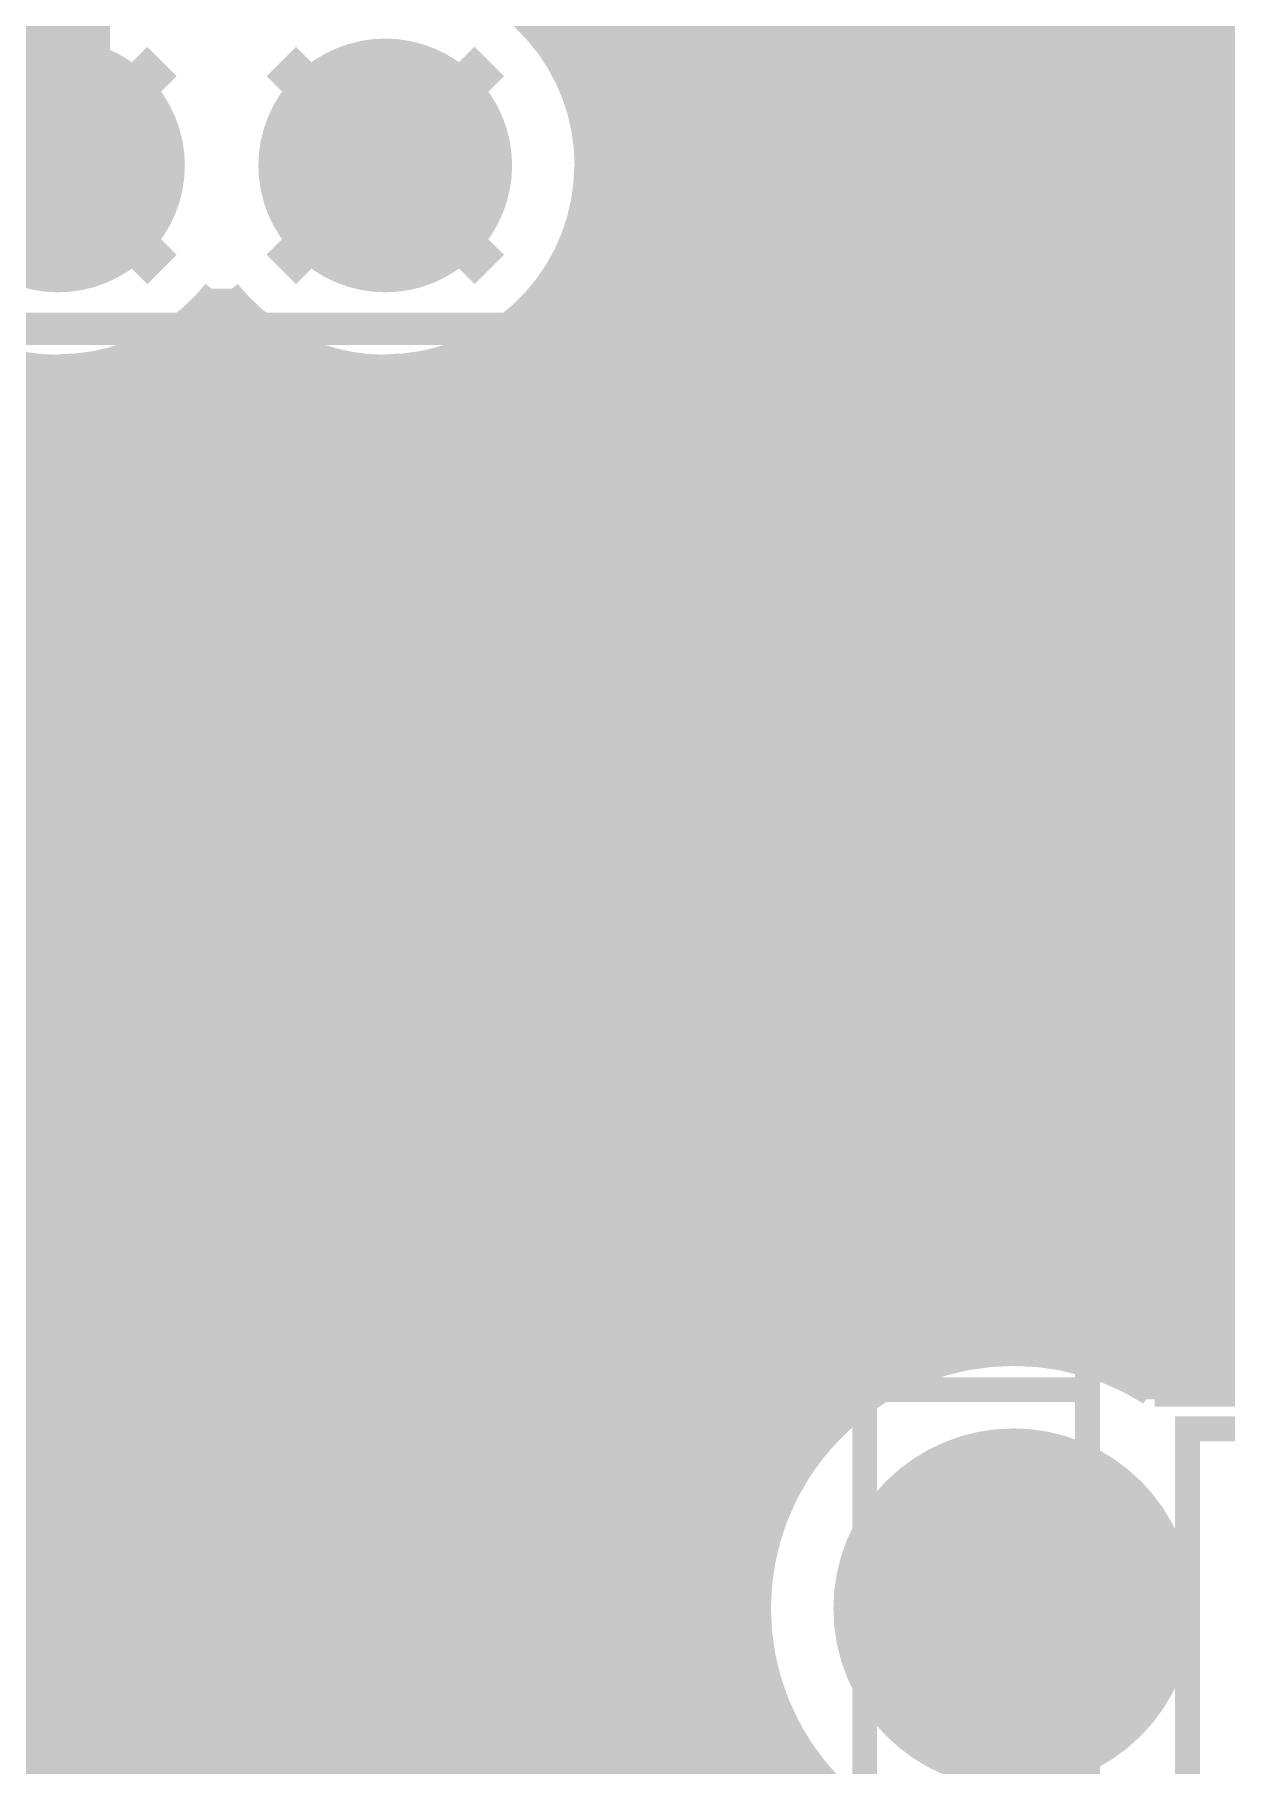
# Model space of a CAD drawing. Extents: x 980 to 1163, y 595 to 881.
# Drawn here: x 1052.21 to 1059.48, y 800.17 to 810.74 of the extents above; entities that cross this region are included whole.
import ezdxf

# ---------------------------------------------------------------- set-up
doc = ezdxf.new("R2010")
doc.units = 0
doc.header["$LTSCALE"] = 10
doc.header["$MEASUREMENT"] = 0
doc.layers.get('0').update_dxf_attribs({"linetype": 'CONTINUOUS'})
for name, color, linetype in [('22-304-2_BOT', 7, 'CONTINUOUS'), ('22-304-2_DRD', 7, 'CONTINUOUS'), ('22-304-2_DRL', 2, 'CONTINUOUS'), ('22-304-2_IN1', 4, 'CONTINUOUS'), ('22-304-2_IN2', 3, 'CONTINUOUS'), ('22-304-2_SMB', 5, 'CONTINUOUS'), ('22-304-2_SMT', 10, 'CONTINUOUS'), ('22-304-2_SPB', 14, 'CONTINUOUS'), ('22-304-2_SSB', 12, 'CONTINUOUS'), ('22-304-2_SST', 11, 'CONTINUOUS'), ('22-304-2_TOP', 13, 'CONTINUOUS'), ('THRUHOLE_TAP', 7, 'CONTINUOUS')]:
    doc.layers.add(name, color=color, linetype=linetype)

# ---------------------------------------------------------------- blocks, each defined once
blk = doc.blocks.new('RECTANGLE_3')
blk.add_solid([(0.4826, 0.4064), (0.4826, -0.4064), (-0.4826, 0.4064), (-0.4826, -0.4064)])
blk = doc.blocks.new('ROUND_22')
at = {"const_width": 1.09982}
blk.add_lwpolyline([(-0.54991, 0, 1), (0.54991, 0, 1)], format="xyb", close=True, dxfattribs=at)
blk = doc.blocks.new('ROUND_27')
at = {"const_width": 0.7747}
blk.add_lwpolyline([(-0.38735, 0, 1), (0.38735, 0, 1)], format="xyb", close=True, dxfattribs=at)
blk = doc.blocks.new('ROUND_39')
at = {"const_width": 0.40005}
blk.add_lwpolyline([(-0.200024, 0, 1), (0.200024, 0, 1)], format="xyb", close=True, dxfattribs=at)
blk = doc.blocks.new('ROUND_35')
at = {"const_width": 0.40005}
blk.add_lwpolyline([(-0.200024, 0, 1), (0.200024, 0, 1)], format="xyb", close=True, dxfattribs=at)
blk = doc.blocks.new('ROUND_85')
at = {"const_width": 0.8001}
blk.add_lwpolyline([(-0.40005, 0, 1), (0.40005, 0, 1)], format="xyb", close=True, dxfattribs=at)
blk = doc.blocks.new('ROUND_88')
at = {"const_width": 0.10033}
blk.add_lwpolyline([(-0.050164, 0, 1), (0.050164, 0, 1)], format="xyb", close=True, dxfattribs=at)
blk = doc.blocks.new('ROUND_80')
at = {"const_width": 0.10033}
blk.add_lwpolyline([(-0.050164, 0, 1), (0.050164, 0, 1)], format="xyb", close=True, dxfattribs=at)

msp = doc.modelspace()

# ---------------------------------------------------------------- linework, layer by layer
at = {"layer": '22-304-2_BOT'}
for points, const_width in [([(1056.677, 816.936), (1056.677, 804.744)], 0.254), ([(1056.905, 816.936), (1056.905, 804.744)], 0.254), ([(1057.134, 816.936), (1057.134, 804.744)], 0.254), ([(1057.362, 816.936), (1057.362, 804.744)], 0.254), ([(1057.591, 816.936), (1057.591, 804.744)], 0.254), ([(1057.82, 816.936), (1057.82, 804.744)], 0.254), ([(1058.048, 816.936), (1058.048, 804.744)], 0.254), ([(1058.277, 816.936), (1058.277, 804.744)], 0.254), ([(1058.505, 816.936), (1058.505, 804.744)], 0.254), ([(1058.734, 816.936), (1058.734, 804.744)], 0.254), ([(1058.963, 816.936), (1058.963, 804.744)], 0.254), ([(1059.191, 816.936), (1059.191, 804.744)], 0.254), ([(1059.42, 816.936), (1059.42, 804.721)], 0.254), ([(1056.448, 816.855), (1056.448, 804.744)], 0.254), ([(1055.762, 816.672), (1055.762, 804.744)], 0.254), ([(1055.991, 816.669), (1055.991, 804.744)], 0.254), ([(1056.219, 816.725), (1056.219, 804.744)], 0.254), ([(1052.349, 811.94), (1052.349, 809.941)], 0.635), ([(1055.534, 811.452), (1055.534, 810.429)], 0.254), ([(1055.305, 811.087), (1055.305, 810.794)], 0.254), ([(1059.699, 810.764), (1055.33, 810.764)], 0.254), ([(1059.699, 810.535), (1055.483, 810.535)], 0.254), ([(1059.699, 810.307), (1055.577, 810.307)], 0.254), ([(1052.714, 807.487), (1051.495, 807.487), (1050.35, 808.633), (1050.35, 809.941)], 0.635), ([(1059.699, 810.078), (1055.623, 810.078)], 0.254), ([(1059.707, 809.85), (1055.628, 809.85)], 0.254), ([(1059.791, 809.621), (1055.59, 809.621)], 0.254), ([(1059.994, 809.392), (1055.506, 809.392)], 0.254), ([(1055.534, 809.453), (1055.534, 804.744)], 0.254), ([(1060.223, 809.164), (1055.366, 809.164)], 0.254), ([(1055.305, 809.088), (1055.305, 804.744)], 0.254), ([(1053.555, 808.935), (1053.141, 808.935)], 0.254), ([(1053.248, 809.027), (1053.248, 808.402)], 0.254), ([(1053.476, 809.001), (1053.476, 808.402)], 0.254), ([(1060.451, 808.935), (1055.143, 808.935)], 0.254), ([(1053.019, 808.849), (1053.019, 808.402)], 0.254), ([(1053.705, 808.834), (1053.705, 804.744)], 0.254), ([(1055.076, 808.887), (1055.076, 804.744)], 0.254), ([(1052.79, 808.737), (1052.79, 808.402)], 0.254), ([(1053.933, 808.729), (1053.933, 804.744)], 0.254), ([(1054.848, 808.76), (1054.848, 804.744)], 0.254), ([(1052.105, 808.684), (1052.105, 808.402)], 0.254), ([(1052.333, 808.661), (1052.333, 808.402)], 0.254), ([(1052.562, 808.679), (1052.562, 808.402)], 0.254), ([(1054.005, 808.707), (1052.691, 808.707)], 0.254), ([(1054.162, 808.674), (1054.162, 804.744)], 0.254), ([(1054.391, 808.661), (1054.391, 804.744)], 0.254), ([(1054.619, 808.689), (1054.619, 804.744)], 0.254), ([(1060.68, 808.707), (1054.69, 808.707)], 0.254), ([(1060.908, 808.478), (1051.67, 808.478)], 0.254), ([(1053.705, 808.402), (1051.747, 808.402)], 0.254), ([(1053.705, 808.402), (1053.705, 806.979)], 0.254), ([(1061.137, 808.249), (1053.705, 808.249)], 0.254), ([(1061.366, 808.021), (1053.705, 808.021)], 0.254), ([(1061.594, 807.792), (1053.705, 807.792)], 0.254), ([(1061.823, 807.564), (1053.705, 807.564)], 0.254), ([(1062.051, 807.335), (1053.705, 807.335)], 0.254), ([(1062.28, 807.106), (1053.705, 807.106)], 0.254), ([(1062.509, 806.878), (1053.705, 806.878)], 0.254), ([(1062.737, 806.649), (1053.705, 806.649)], 0.254), ([(1053.705, 806.573), (1053.705, 805.151)], 0.254), ([(1062.968, 806.421), (1053.705, 806.421)], 0.254), ([(1093.987, 806.192), (1053.705, 806.192)], 0.254), ([(1051.787, 806.065), (1052.714, 806.065)], 0.381), ([(1052.714, 805.214), (1052.714, 806.065)], 0.381), ([(1053.641, 806.065), (1052.714, 806.065)], 0.381), ([(1047.644, 805.506), (1048.523, 805.506), (1050.428, 803.601), (1059.191, 803.601), (1060.355, 802.438), (1060.355, 801.13)], 1.27), ([(1052.714, 804.998), (1052.714, 806.065)], 0.254), ([(1093.971, 805.963), (1053.705, 805.963)], 0.254), ([(1094.015, 805.735), (1053.705, 805.735)], 0.254), ([(1094.126, 805.506), (1053.705, 805.506)], 0.254), ([(1094.347, 805.278), (1053.705, 805.278)], 0.254), ([(1053.705, 805.151), (1051.724, 805.151)], 0.254), ([(1052.105, 805.151), (1052.105, 804.744)], 0.254), ([(1052.333, 805.151), (1052.333, 804.744)], 0.254), ([(1052.562, 805.151), (1052.562, 804.744)], 0.254), ([(1052.79, 805.151), (1052.79, 804.744)], 0.254), ([(1053.019, 805.151), (1053.019, 804.744)], 0.254), ([(1053.248, 805.151), (1053.248, 804.744)], 0.254), ([(1053.476, 805.151), (1053.476, 804.744)], 0.254), ([(1109.09, 805.049), (1050.596, 805.049)], 0.254), ([(1109.09, 804.82), (1050.825, 804.82)], 0.254), ([(1059.191, 804.744), (1050.901, 804.744)], 0.254), ([(1057.276, 802.458), (1050.428, 802.458)], 0.254), ([(1052.105, 802.458), (1052.105, 800.299)], 0.254), ([(1052.333, 802.458), (1052.333, 800.299)], 0.254), ([(1052.562, 802.458), (1052.562, 800.299)], 0.254), ([(1052.79, 802.458), (1052.79, 800.299)], 0.254), ([(1053.019, 802.458), (1053.019, 800.299)], 0.254), ([(1053.248, 802.458), (1053.248, 800.299)], 0.254), ([(1053.476, 802.458), (1053.476, 800.299)], 0.254), ([(1053.705, 802.458), (1053.705, 800.299)], 0.254), ([(1053.933, 802.458), (1053.933, 800.299)], 0.254), ([(1054.162, 802.458), (1054.162, 800.299)], 0.254), ([(1054.391, 802.458), (1054.391, 800.299)], 0.254), ([(1054.619, 802.458), (1054.619, 800.299)], 0.254), ([(1054.848, 802.458), (1054.848, 800.299)], 0.254), ([(1055.076, 802.458), (1055.076, 800.299)], 0.254), ([(1055.305, 802.458), (1055.305, 800.299)], 0.254), ([(1055.534, 802.458), (1055.534, 800.299)], 0.254), ([(1055.762, 802.458), (1055.762, 800.299)], 0.254), ([(1055.991, 802.458), (1055.991, 800.299)], 0.254), ([(1056.219, 802.458), (1056.219, 800.299)], 0.254), ([(1056.448, 802.458), (1056.448, 800.284)], 0.254), ([(1056.677, 802.458), (1056.677, 801.691)], 0.254), ([(1056.905, 802.458), (1056.905, 802.105)], 0.254), ([(1057.134, 802.458), (1057.134, 802.349)], 0.254), ([(1057.086, 802.306), (1042.417, 802.306)], 0.254), ([(1056.882, 802.077), (1042.417, 802.077)], 0.254), ([(1056.745, 801.849), (1042.417, 801.849)], 0.254), ([(1056.651, 801.62), (1042.417, 801.62)], 0.254), ([(1056.598, 801.391), (1042.417, 801.391)], 0.254), ([(1056.575, 801.163), (1042.417, 801.163)], 0.254), ([(1056.588, 800.934), (1042.417, 800.934)], 0.254), ([(1056.633, 800.706), (1047.121, 800.706)], 0.254), ([(1056.677, 800.571), (1056.677, 800.223)], 0.254), ([(1056.715, 800.477), (1047.469, 800.477)], 0.254), ([(1056.27, 800.299), (1047.652, 800.299)], 0.254), ([(1056.839, 800.248), (1056.606, 800.248)], 0.254), ([(1056.905, 800.154), (1056.905, 800.106)], 0.254)]:
    msp.add_lwpolyline(points, dxfattribs=dict(at, const_width=const_width))
at = {"layer": '22-304-2_BOT', "const_width": 0.254}
for points in [[(1055.63, 809.941, 0.227513), (1055.15, 810.942)], [(1054.347, 808.661, 0.414214), (1055.628, 809.941)], [(1051.348, 809.138, 0.227513), (1052.349, 808.658)], [(1052.349, 808.661, 0.227513), (1053.349, 809.138)], [(1053.347, 809.138, 0.227513), (1054.347, 808.658)], [(1059.999, 804.409, 0.198912), (1059.191, 804.743)], [(1059.999, 804.409, 0.198912), (1059.191, 804.743)], [(1057.276, 802.458, 0.247857), (1056.574, 801.13)], [(1056.575, 801.13, 0.1963), (1057.035, 800.004)], [(1057.035, 800.005, 0.185452), (1056.27, 800.298)], [(1057.035, 800.005, 0.185452), (1056.27, 800.298)]]:
    msp.add_lwpolyline(points, format="xyb", dxfattribs=at)
at = {"layer": '22-304-2_DRD', "const_width": 0.254}
for points in [[(1052.984, 810.576), (1051.714, 809.306)], [(1052.984, 809.306), (1051.714, 810.576)], [(1054.982, 810.576), (1053.712, 809.306)], [(1054.982, 809.306), (1053.712, 810.576)], [(1052.46, 805.633), (1052.079, 805.252)], [(1052.968, 805.633), (1052.46, 805.633)], [(1053.349, 805.252), (1052.968, 805.633)], [(1052.46, 805.379), (1052.46, 805.252)], [(1052.587, 805.379), (1052.46, 805.379)], [(1052.587, 805.252), (1052.587, 805.379)], [(1052.841, 805.379), (1052.841, 805.252)], [(1052.968, 805.379), (1052.841, 805.379)], [(1052.968, 805.252), (1052.968, 805.379)], [(1052.46, 805.252), (1052.587, 805.252)], [(1052.841, 805.252), (1052.968, 805.252)], [(1053.349, 804.744), (1053.349, 805.252)], [(1052.587, 804.617), (1052.333, 804.871)], [(1053.095, 804.871), (1052.841, 804.617)], [(1052.079, 804.744), (1052.46, 804.363)], [(1052.968, 804.363), (1053.349, 804.744)], [(1052.841, 804.617), (1052.587, 804.617)], [(1052.46, 804.363), (1052.968, 804.363)], [(1058.183, 801.511), (1057.548, 800.876)], [(1058.818, 800.876), (1058.183, 801.511)], [(1057.548, 800.876), (1058.818, 800.876)]]:
    msp.add_lwpolyline(points, dxfattribs=at)
at = {"layer": '22-304-2_IN1', "const_width": 0.254}
for points in [[(1056.804, 835.565), (1056.804, 801.955)], [(1057.032, 828.254), (1057.032, 802.252)], [(1058.404, 828.074), (1058.404, 802.722)], [(1057.261, 828.013), (1057.261, 802.448)], [(1057.489, 827.891), (1057.489, 802.58)], [(1057.947, 827.853), (1057.947, 802.72)], [(1058.175, 827.924), (1058.175, 802.738)], [(1058.632, 827.95), (1058.632, 802.674)], [(1058.861, 827.863), (1058.861, 802.588)], [(1059.318, 827.876), (1059.318, 802.489)], [(1057.718, 827.843), (1057.718, 802.669)], [(1059.09, 827.84), (1059.09, 802.489)], [(1056.575, 816.977), (1056.575, 795.473)], [(1056.346, 816.786), (1056.346, 795.473)], [(1055.661, 816.692), (1055.661, 795.473)], [(1055.889, 816.664), (1055.889, 795.473)], [(1056.118, 816.692), (1056.118, 795.473)], [(1059.547, 811.531), (1059.547, 802.489)], [(1055.432, 811.257), (1055.432, 810.627)], [(1135.081, 810.662), (1055.409, 810.662)], [(1134.876, 810.434), (1055.531, 810.434)], [(1134.774, 810.205), (1055.602, 810.205)], [(1134.738, 809.977), (1055.63, 809.977)], [(1134.761, 809.748), (1055.615, 809.748)], [(1134.848, 809.519), (1055.559, 809.519)], [(1055.432, 809.258), (1055.432, 795.473)], [(1064.866, 809.291), (1055.452, 809.291)], [(1053.415, 809.062), (1053.281, 809.062)], [(1053.375, 809.108), (1053.375, 805.62)], [(1064.642, 809.062), (1055.28, 809.062)], [(1053.146, 808.938), (1053.146, 805.796)], [(1055.203, 808.986), (1055.203, 795.473)], [(1053.705, 808.834), (1052.991, 808.834)], [(1053.603, 808.9), (1053.603, 805.181)], [(1064.515, 808.834), (1054.993, 808.834)], [(1052.917, 808.793), (1052.917, 805.882)], [(1053.832, 808.768), (1053.832, 795.473)], [(1054.975, 808.823), (1054.975, 795.473)], [(1052.232, 808.666), (1052.232, 805.765)], [(1052.46, 808.663), (1052.46, 805.869)], [(1052.689, 808.707), (1052.689, 805.905)], [(1054.06, 808.691), (1054.06, 795.473)], [(1054.289, 808.661), (1054.289, 795.473)], [(1054.518, 808.671), (1054.518, 795.473)], [(1054.746, 808.722), (1054.746, 795.473)], [(1064.449, 808.605), (1035.224, 808.605)], [(1064.431, 808.376), (1035.31, 808.376)], [(1064.462, 808.148), (1035.333, 808.148)], [(1064.546, 807.919), (1035.297, 807.919)], [(1064.698, 807.691), (1035.193, 807.691)], [(1064.967, 807.462), (1034.99, 807.462)], [(1111.683, 807.233), (1028.775, 807.233)], [(1145.043, 807.005), (1028.887, 807.005)], [(1094.386, 806.776), (1029.115, 806.776)], [(1094.144, 806.548), (1029.344, 806.548)], [(1094.022, 806.319), (1029.572, 806.319)], [(1093.974, 806.09), (1029.801, 806.09)], [(1052.435, 805.862), (1030.03, 805.862)], [(1069.968, 805.862), (1052.994, 805.862)], [(1069.745, 805.633), (1053.362, 805.633)], [(1069.631, 805.405), (1053.525, 805.405)], [(1069.587, 805.176), (1053.603, 805.176)], [(1069.603, 804.947), (1053.621, 804.947)], [(1053.603, 804.815), (1053.603, 795.473)], [(1069.681, 804.719), (1053.578, 804.719)], [(1069.841, 804.49), (1053.466, 804.49)], [(1053.375, 804.376), (1053.375, 795.473)], [(1052.183, 804.262), (1034.957, 804.262)], [(1052.232, 804.229), (1052.232, 795.473)], [(1053.146, 804.201), (1053.146, 795.473)], [(1070.205, 804.262), (1053.245, 804.262)], [(1052.46, 804.127), (1052.46, 795.473)], [(1052.689, 804.091), (1052.689, 795.473)], [(1052.917, 804.114), (1052.917, 795.473)], [(1072.054, 804.033), (1035.178, 804.033)], [(1071.886, 803.804), (1035.29, 803.804)], [(1071.805, 803.576), (1035.333, 803.576)], [(1071.787, 803.347), (1035.315, 803.347)], [(1071.825, 803.119), (1035.237, 803.119)], [(1071.932, 802.89), (1035.074, 802.89)], [(1057.693, 802.661), (1034.706, 802.661)], [(1064.533, 802.661), (1058.676, 802.661)], [(1061.711, 802.489), (1059.044, 802.489)], [(1057.241, 802.433), (1031.188, 802.433)], [(1056.987, 802.204), (1031.188, 802.204)], [(1056.816, 801.976), (1031.188, 801.976)], [(1056.7, 801.747), (1031.188, 801.747)], [(1056.623, 801.518), (1031.188, 801.518)], [(1056.583, 801.29), (1031.188, 801.29)], [(1056.578, 801.061), (1031.188, 801.061)], [(1056.603, 800.833), (1046.788, 800.833)], [(1056.664, 800.604), (1047.299, 800.604)], [(1056.763, 800.375), (1047.578, 800.375)], [(1056.804, 800.304), (1056.804, 795.473)], [(1056.913, 800.147), (1047.774, 800.147)]]:
    msp.add_lwpolyline(points, dxfattribs=at)
for points in [[(1055.63, 809.941, 0.227513), (1055.15, 810.942)], [(1054.347, 808.661, 0.414214), (1055.628, 809.941)], [(1051.348, 809.138, 0.227513), (1052.349, 808.658)], [(1052.349, 808.661, 0.227513), (1053.349, 809.138)], [(1053.347, 809.138, 0.227513), (1054.347, 808.658)], [(1052.714, 805.905, 0.414214), (1051.807, 804.998)], [(1053.621, 804.998, 0.414214), (1052.714, 805.905)], [(1051.807, 804.998, 0.414214), (1052.714, 804.091)], [(1052.714, 804.091, 0.414214), (1053.621, 804.998)], [(1058.183, 802.738, 0.414214), (1056.575, 801.13)], [(1059.044, 802.489, 0.142144), (1058.183, 802.738)], [(1056.575, 801.13, 0.414214), (1058.183, 799.522)]]:
    msp.add_lwpolyline(points, format="xyb", dxfattribs=at)
at = {"layer": '22-304-2_IN2', "const_width": 0.254}
for points in [[(1057.134, 835.811), (1057.134, 802.501)], [(1057.362, 835.511), (1057.362, 802.649)], [(1057.591, 835.316), (1057.591, 802.753)], [(1057.82, 835.189), (1057.82, 802.819)], [(1058.048, 825.3), (1058.048, 802.852)], [(1058.277, 824.787), (1058.277, 802.854)], [(1058.505, 824.584), (1058.505, 802.826)], [(1058.734, 824.472), (1058.734, 802.766)], [(1058.963, 824.424), (1058.963, 802.672)], [(1059.191, 824.427), (1059.191, 802.608)], [(1056.905, 817.426), (1056.905, 802.291)], [(1056.677, 816.913), (1056.677, 801.973)], [(1056.448, 816.71), (1056.448, 791.409)], [(1055.762, 816.553), (1055.762, 791.409)], [(1055.991, 816.55), (1055.991, 791.409)], [(1056.219, 816.598), (1056.219, 791.409)], [(1059.42, 811.516), (1059.42, 802.608)], [(1055.534, 811.196), (1055.534, 810.688)], [(1117.426, 810.764), (1055.48, 810.764)], [(1117.654, 810.535), (1055.617, 810.535)], [(1117.883, 810.307), (1055.699, 810.307)], [(1118.112, 810.078), (1055.742, 810.078)], [(1118.34, 809.85), (1055.744, 809.85)], [(1065.341, 809.621), (1055.711, 809.621)], [(1064.805, 809.392), (1055.635, 809.392)], [(1064.571, 809.164), (1055.513, 809.164)], [(1055.534, 809.197), (1055.534, 791.409)], [(1053.375, 808.935), (1053.321, 808.935)], [(1064.429, 808.935), (1055.32, 808.935)], [(1053.248, 808.867), (1053.248, 791.054)], [(1053.476, 808.846), (1053.476, 791.282)], [(1055.305, 808.92), (1055.305, 791.409)], [(1055.076, 808.745), (1055.076, 791.409)], [(1053.687, 808.707), (1053.009, 808.707)], [(1053.019, 808.712), (1053.019, 790.825)], [(1053.705, 808.696), (1053.705, 791.409)], [(1054.848, 808.633), (1054.848, 791.409)], [(1064.347, 808.707), (1055.008, 808.707)], [(1052.105, 808.562), (1052.105, 789.911)], [(1052.333, 808.541), (1052.333, 790.139)], [(1052.562, 808.557), (1052.562, 790.368)], [(1052.79, 808.613), (1052.79, 790.596)], [(1053.933, 808.605), (1053.933, 791.409)], [(1054.162, 808.554), (1054.162, 791.409)], [(1054.391, 808.541), (1054.391, 791.409)], [(1054.619, 808.567), (1054.619, 791.409)], [(1064.314, 808.478), (1035.407, 808.478)], [(1064.322, 808.249), (1035.45, 808.249)], [(1064.375, 808.021), (1035.44, 808.021)], [(1064.48, 807.792), (1035.379, 807.792)], [(1064.652, 807.564), (1035.252, 807.564)], [(1064.952, 807.335), (1035.018, 807.335)], [(1111.65, 807.106), (1023.728, 807.106)], [(1094.325, 806.878), (1023.956, 806.878)], [(1094.071, 806.649), (1024.185, 806.649)], [(1093.936, 806.421), (1024.414, 806.421)], [(1093.867, 806.192), (1027.304, 806.192)], [(1093.852, 805.963), (1027.921, 805.963)], [(1093.89, 805.735), (1028.33, 805.735)], [(1093.987, 805.506), (1028.645, 805.506)], [(1094.165, 805.278), (1028.899, 805.278)], [(1094.53, 805.049), (1029.113, 805.049)], [(1113.075, 804.82), (1029.293, 804.82)], [(1113.179, 804.592), (1029.448, 804.592)], [(1072.376, 804.363), (1029.577, 804.363)], [(1071.99, 804.135), (1029.687, 804.135)], [(1071.807, 803.906), (1029.776, 803.906)], [(1071.708, 803.677), (1029.849, 803.677)], [(1071.668, 803.449), (1029.905, 803.449)], [(1071.68, 803.22), (1029.946, 803.22)], [(1071.746, 802.992), (1029.974, 802.992)], [(1057.622, 802.763), (1029.984, 802.763)], [(1064.462, 802.763), (1058.744, 802.763)], [(1061.83, 802.608), (1059.077, 802.608)], [(1057.18, 802.534), (1029.981, 802.534)], [(1056.918, 802.306), (1029.963, 802.306)], [(1056.74, 802.077), (1029.933, 802.077)], [(1056.613, 801.849), (1029.885, 801.849)], [(1056.527, 801.62), (1029.824, 801.62)], [(1056.476, 801.391), (1029.745, 801.391)], [(1056.458, 801.163), (1029.649, 801.163)], [(1056.468, 800.934), (1046.865, 800.934)], [(1056.509, 800.706), (1047.36, 800.706)], [(1056.585, 800.477), (1047.644, 800.477)], [(1056.677, 800.289), (1056.677, 791.409)], [(1056.7, 800.248), (1047.845, 800.248)]]:
    msp.add_lwpolyline(points, dxfattribs=at)
for points in [[(1055.75, 809.941, 0.201579), (1055.329, 810.943)], [(1054.347, 808.541, 0.414214), (1055.747, 809.941)], [(1051.348, 808.961, 0.201579), (1052.349, 808.54)], [(1052.349, 808.541, 0.201579), (1053.348, 808.962)], [(1053.347, 808.961, 0.201579), (1054.347, 808.54)], [(1058.183, 802.857, 0.414214), (1056.456, 801.13)], [(1059.077, 802.608, 0.136832), (1058.183, 802.857)], [(1056.458, 801.13, 0.414214), (1058.183, 799.405)]]:
    msp.add_lwpolyline(points, format="xyb", dxfattribs=at)
at = {"layer": '22-304-2_SSB', "const_width": 0.152}
for points in [[(1053.54, 808.237), (1053.54, 805.316), (1051.901, 805.316), (1051.901, 808.237), (1053.54, 808.237)], [(1052.646, 804.485), (1052.646, 804.841), (1052.476, 804.899), (1052.305, 804.899), (1052.138, 804.841), (1052.138, 804.485), (1052.305, 804.424), (1052.476, 804.424), (1053.154, 804.663)], [(1052.138, 804.061), (1052.138, 803.647), (1053.154, 803.647)]]:
    msp.add_lwpolyline(points, dxfattribs=at)
at = {"layer": '22-304-2_SST'}
for points, const_width in [([(1044.85, 807.942), (1056.349, 807.942), (1056.349, 813.693), (1044.35, 813.693), (1044.35, 807.942), (1044.85, 807.942)], 0.198), ([(1052.851, 809.441), (1051.851, 810.441)], 0.15), ([(1051.851, 809.441), (1052.851, 810.441)], 0.15), ([(1051.851, 810.441), (1051.851, 809.441), (1052.851, 809.441), (1052.851, 810.441), (1051.851, 810.441)], 0.15), ([(1054.853, 809.441), (1053.852, 810.441)], 0.15), ([(1053.852, 810.441), (1053.852, 809.441), (1054.853, 809.441), (1054.853, 810.441), (1053.852, 810.441)], 0.15), ([(1053.852, 809.441), (1054.853, 810.441)], 0.15), ([(1056.115, 810.19), (1056.115, 808.94)], 0.15), ([(1056.364, 810.19), (1056.115, 810.19)], 0.15), ([(1056.184, 810.19), (1056.184, 808.94)], 0.15), ([(1056.319, 810.19), (1056.319, 808.94)], 0.15), ([(1056.364, 810.19), (1056.364, 808.94)], 0.15), ([(1056.364, 810.083), (1056.115, 810.083)], 0.15), ([(1056.364, 809.949), (1056.115, 809.949)], 0.15), ([(1056.364, 809.817), (1056.115, 809.817)], 0.15), ([(1056.364, 809.682), (1056.115, 809.682)], 0.15), ([(1056.364, 809.547), (1056.115, 809.547)], 0.15), ([(1056.364, 809.413), (1056.115, 809.413)], 0.15), ([(1056.364, 809.278), (1056.115, 809.278)], 0.15), ([(1056.364, 809.146), (1056.115, 809.146)], 0.15), ([(1056.364, 809.011), (1056.115, 809.011)], 0.15), ([(1051.848, 807.942), (1051.848, 808.943), (1056.349, 808.943)], 0.198), ([(1056.364, 808.94), (1056.115, 808.94)], 0.15), ([(1051.851, 808.689), (1056.349, 808.689)], 0.15), ([(1058.635, 802.466), (1057.274, 802.466), (1057.274, 799.796), (1057.274, 799.39), (1058.635, 799.39), (1058.635, 802.87), (1057.274, 802.87), (1057.274, 802.466)], 0.152), ([(1058.635, 802.87), (1064.574, 802.87)], 0.152), ([(1059.405, 798.572), (1059.405, 800.035), (1059.245, 800.035), (1059.245, 802.227), (1063.964, 802.227), (1063.964, 800.035), (1063.804, 800.035), (1062.935, 800.035), (1061.744, 800.035), (1061.744, 800.916), (1061.744, 801.516), (1061.465, 801.516), (1061.465, 800.916), (1061.744, 800.916)], 0.152)]:
    msp.add_lwpolyline(points, dxfattribs=dict(at, const_width=const_width))
at = {"layer": '22-304-2_TOP', "const_width": 0.254}
for points in [[(1095.132, 795.473), (1095.132, 795.346), (1095.005, 795.346), (1094.751, 795.092), (1073.161, 795.092), (1055.127, 813.126), (1055.127, 822.524), (1053.502, 824.15), (1053.349, 824.15)], [(1057.794, 823.947), (1057.794, 811.983), (1073.669, 796.108), (1084.21, 796.108), (1085.099, 796.997), (1085.099, 798.541)], [(1055.889, 823.845), (1055.889, 817.571), (1055.889, 813.126), (1073.415, 795.6), (1084.718, 795.6), (1087.599, 798.481), (1087.599, 798.541)], [(1055.615, 811.739), (1064.657, 802.697)], [(1055.762, 811.592), (1055.762, 800.434)], [(1055.534, 811.452), (1055.534, 810.429)], [(1055.991, 811.363), (1055.991, 800.205)], [(1055.305, 811.087), (1055.305, 810.794)], [(1056.219, 811.135), (1056.219, 799.977)], [(1056.448, 810.906), (1056.448, 799.748)], [(1056.59, 810.764), (1055.33, 810.764)], [(1056.677, 810.678), (1056.677, 801.691)], [(1056.819, 810.535), (1055.483, 810.535)], [(1056.905, 810.449), (1056.905, 802.105)], [(1057.048, 810.307), (1055.577, 810.307)], [(1057.134, 810.22), (1057.134, 802.349)], [(1057.276, 810.078), (1055.623, 810.078)], [(1057.362, 809.992), (1057.362, 802.512)], [(1057.505, 809.85), (1055.628, 809.85)], [(1057.591, 809.763), (1057.591, 802.626)], [(1057.733, 809.621), (1055.59, 809.621)], [(1057.82, 809.535), (1057.82, 802.697)], [(1057.962, 809.392), (1055.506, 809.392)], [(1055.534, 809.453), (1055.534, 800.662)], [(1058.048, 809.306), (1058.048, 802.732)], [(1058.191, 809.164), (1055.366, 809.164)], [(1055.305, 809.088), (1055.305, 800.891)], [(1058.277, 809.077), (1058.277, 802.735)], [(1053.555, 808.935), (1053.141, 808.935)], [(1053.248, 809.027), (1053.248, 802.585)], [(1053.476, 809.001), (1053.476, 802.572)], [(1058.419, 808.935), (1055.143, 808.935)], [(1053.019, 808.849), (1053.019, 802.585)], [(1053.705, 808.834), (1053.705, 802.476)], [(1055.076, 808.887), (1055.076, 801.12)], [(1058.505, 808.849), (1058.505, 802.705)], [(1052.79, 808.737), (1052.79, 802.585)], [(1053.933, 808.729), (1053.933, 802.263)], [(1054.848, 808.76), (1054.848, 801.348)], [(1052.105, 808.684), (1052.105, 802.585)], [(1052.333, 808.661), (1052.333, 802.585)], [(1052.562, 808.679), (1052.562, 802.585)], [(1054.005, 808.707), (1052.691, 808.707)], [(1054.162, 808.674), (1054.162, 802.034)], [(1054.391, 808.661), (1054.391, 801.805)], [(1054.619, 808.689), (1054.619, 801.577)], [(1058.648, 808.707), (1054.69, 808.707)], [(1058.734, 808.62), (1058.734, 802.641)], [(1058.876, 808.478), (1037.406, 808.478)], [(1058.963, 808.392), (1058.963, 802.537)], [(1059.105, 808.249), (1037.177, 808.249)], [(1059.191, 808.163), (1059.191, 802.489)], [(1059.334, 808.021), (1036.948, 808.021)], [(1059.42, 807.934), (1059.42, 802.489)], [(1059.562, 807.792), (1036.72, 807.792)], [(1059.791, 807.564), (1036.491, 807.564)], [(1060.019, 807.335), (1036.263, 807.335)], [(1060.248, 807.106), (1036.034, 807.106)], [(1060.477, 806.878), (1035.785, 806.878)], [(1060.705, 806.649), (1029.415, 806.649)], [(1060.934, 806.421), (1029.692, 806.421)], [(1061.162, 806.192), (1029.93, 806.192)], [(1061.391, 805.963), (1030.141, 805.963)], [(1061.62, 805.735), (1030.327, 805.735)], [(1061.848, 805.506), (1030.492, 805.506)], [(1062.077, 805.278), (1030.639, 805.278)], [(1062.305, 805.049), (1030.769, 805.049)], [(1062.534, 804.82), (1030.883, 804.82)], [(1062.763, 804.592), (1030.985, 804.592)], [(1062.991, 804.363), (1031.073, 804.363)], [(1063.22, 804.135), (1031.147, 804.135)], [(1063.448, 803.906), (1031.211, 803.906)], [(1063.677, 803.677), (1031.261, 803.677)], [(1063.906, 803.449), (1031.302, 803.449)], [(1064.134, 803.22), (1031.333, 803.22)], [(1064.363, 802.992), (1031.35, 802.992)], [(1064.591, 802.763), (1031.36, 802.763)], [(1053.349, 802.585), (1036.077, 802.585)], [(1057.401, 802.534), (1053.598, 802.534)], [(1064.241, 802.534), (1058.968, 802.534)], [(1061.711, 802.489), (1059.044, 802.489)], [(1053.801, 802.395), (1060.977, 795.219)], [(1057.086, 802.306), (1053.89, 802.306)], [(1056.882, 802.077), (1054.119, 802.077)], [(1098.815, 792.806), (1097.037, 792.806), (1095.259, 794.584), (1060.715, 794.584), (1053.349, 801.95), (1036.077, 801.95), (1031.124, 796.997), (1022.361, 796.997), (1020.329, 799.029), (1007.629, 799.029), (1005.851, 797.251), (1003.311, 797.251)], [(1056.745, 801.849), (1054.347, 801.849)], [(1056.651, 801.62), (1054.576, 801.62)], [(1099.577, 791.79), (1097.291, 791.79), (1095.005, 794.076), (1060.334, 794.076), (1052.968, 801.442), (1036.331, 801.442), (1031.378, 796.489), (1022.107, 796.489), (1020.202, 798.394), (1017.154, 798.394), (1014.106, 795.346), (1014.106, 788.234), (1012.582, 786.71), (1004.2, 786.71), (1003.692, 786.202)], [(1056.598, 801.391), (1054.805, 801.391)], [(1056.575, 801.163), (1055.033, 801.163)], [(1056.588, 800.934), (1055.262, 800.934)], [(1052.704, 800.807), (1046.875, 800.807)], [(1052.105, 800.807), (1052.105, 794.203)], [(1052.333, 800.807), (1052.333, 794.203)], [(1052.562, 800.807), (1052.562, 794.203)], [(1052.704, 800.807), (1059.308, 794.203)], [(1052.806, 800.706), (1047.121, 800.706)], [(1052.79, 800.721), (1052.79, 794.203)], [(1056.633, 800.706), (1055.49, 800.706)], [(1053.019, 800.492), (1053.019, 794.203)], [(1056.677, 800.571), (1056.677, 799.519)], [(1053.034, 800.477), (1047.469, 800.477)], [(1056.715, 800.477), (1055.719, 800.477)], [(1053.263, 800.248), (1047.695, 800.248)], [(1053.248, 800.264), (1053.248, 794.203)], [(1056.839, 800.248), (1055.948, 800.248)], [(1056.905, 800.154), (1056.905, 799.291)]]:
    msp.add_lwpolyline(points, dxfattribs=at)
for points in [[(1055.63, 809.941, 0.227513), (1055.15, 810.942)], [(1054.347, 808.661, 0.414214), (1055.628, 809.941)], [(1051.348, 809.138, 0.227513), (1052.349, 808.658)], [(1052.349, 808.661, 0.227513), (1053.349, 809.138)], [(1053.347, 809.138, 0.227513), (1054.347, 808.658)], [(1058.183, 802.738, 0.414214), (1056.575, 801.13)], [(1059.044, 802.489, 0.142144), (1058.183, 802.738)], [(1053.799, 802.4, 0.198912), (1053.349, 802.586)], [(1053.799, 802.4, 0.198912), (1053.349, 802.586)], [(1056.575, 801.13, 0.414214), (1058.183, 799.522)]]:
    msp.add_lwpolyline(points, format="xyb", dxfattribs=at)

# ---------------------------------------------------------------- block references
at = {"layer": '22-304-2_BOT'}
for name, p in [('ROUND_27', (1052.349, 809.941)), ('ROUND_27', (1054.347, 809.941)), ('RECTANGLE_3', (1052.714, 807.487)), ('RECTANGLE_3', (1052.714, 806.065)), ('ROUND_39', (1052.714, 804.998)), ('ROUND_22', (1058.183, 801.13))]:
    msp.add_blockref(name, p, dxfattribs=at)
at = {"layer": '22-304-2_DRL'}
for name, p in [('ROUND_35', (1052.349, 809.941)), ('ROUND_35', (1054.347, 809.941)), ('ROUND_88', (1052.714, 804.998)), ('ROUND_85', (1058.183, 801.13))]:
    msp.add_blockref(name, p, dxfattribs=at)
at = {"layer": '22-304-2_IN1'}
for name, p in [('ROUND_27', (1052.349, 809.941)), ('ROUND_27', (1054.347, 809.941)), ('ROUND_39', (1052.714, 804.998)), ('ROUND_22', (1058.183, 801.13))]:
    msp.add_blockref(name, p, dxfattribs=at)
at = {"layer": '22-304-2_IN2'}
for name, p in [('ROUND_27', (1052.349, 809.941)), ('ROUND_27', (1054.347, 809.941)), ('ROUND_39', (1052.714, 804.998)), ('ROUND_22', (1058.183, 801.13))]:
    msp.add_blockref(name, p, dxfattribs=at)
at = {"layer": '22-304-2_SMB'}
for name, p in [('ROUND_27', (1052.349, 809.941)), ('ROUND_27', (1054.347, 809.941)), ('RECTANGLE_3', (1052.714, 807.487)), ('RECTANGLE_3', (1052.714, 806.065)), ('ROUND_22', (1058.183, 801.13))]:
    msp.add_blockref(name, p, dxfattribs=at)
at = {"layer": '22-304-2_SMT'}
for name, p in [('ROUND_27', (1052.349, 809.941)), ('ROUND_27', (1054.347, 809.941)), ('ROUND_22', (1058.183, 801.13))]:
    msp.add_blockref(name, p, dxfattribs=at)
at = {"layer": '22-304-2_SPB'}
for p in [(1052.714, 807.487), (1052.714, 806.065)]:
    msp.add_blockref('RECTANGLE_3', p, dxfattribs=at)
at = {"layer": '22-304-2_TOP'}
for name, p in [('ROUND_27', (1052.349, 809.941)), ('ROUND_27', (1054.347, 809.941)), ('ROUND_39', (1052.714, 804.998)), ('ROUND_22', (1058.183, 801.13))]:
    msp.add_blockref(name, p, dxfattribs=at)
at = {"layer": 'THRUHOLE_TAP'}
for name, p in [('ROUND_35', (1052.349, 809.941)), ('ROUND_35', (1054.347, 809.941)), ('ROUND_80', (1052.714, 804.998)), ('ROUND_85', (1058.183, 801.13))]:
    msp.add_blockref(name, p, dxfattribs=at)

doc.saveas('drawing.dxf')
